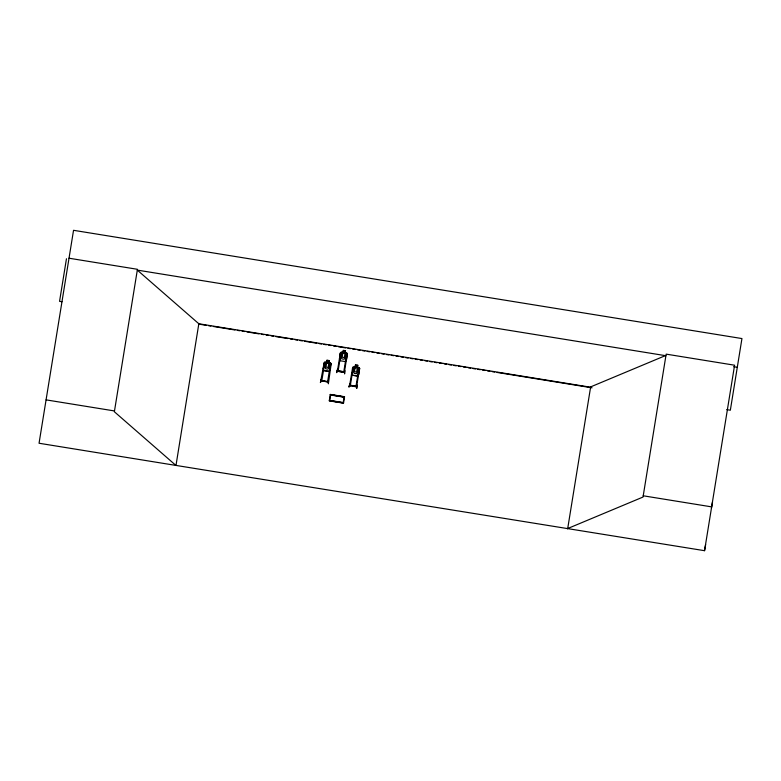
<?xml version="1.0" encoding="UTF-8"?>
<svg xmlns="http://www.w3.org/2000/svg" width="781" height="781" viewBox="0 0 781 781"><rect width="100%" height="100%" fill="white"/><g stroke="black" fill="none" stroke-linecap="round" stroke-linejoin="round"><path stroke-width="1.17" d="M66.463 258.755L59.561 301.329L61.972 301.72M198.882 323.432L175.989 465.427L39.05 443.247L73.541 230.307L741.95 338.563L730.342 410.22L726.74 409.635M331.193 363.839L330.49 362.931L325.052 362.042L324.183 362.677L320.444 382.524L321.303 379.449M320.444 382.505L321.372 379.185M328.215 382.163C323.188 381.226 320.893 380.357 321.098 381.138M323.344 368.378L324.261 362.716L325.052 362.042M321.713 381.255L324.593 363.956M326.634 362.335L326.985 360.187L329.318 360.597L328.791 362.657A3.602 3.251 9.2 0 1 328.186 362.648L327.786 362.599A3.602 3.251 9.2 0 1 327.21 362.433L326.663 362.189M327.054 360.275L326.702 362.423L325.423 362.931L324.779 366.875L325.677 368.759L327.864 369.11L329.299 367.607L329.943 363.663L328.889 362.774L329.231 360.627M328.205 382.27L327.561 382.182L330.285 364.873M328.049 382.28L328.176 381.479L327.532 381.411L327.503 382.173M331.193 363.809L328.362 383.803L328.459 380.698M337.558 369.335L336.66 372.654L337.46 369.608M347.33 353.949L344.372 372.42L337.372 371.287L340.399 352.807L341.268 352.172L342.927 352.514L343.201 350.318L345.534 350.728L345.104 352.905L346.159 353.793L345.524 357.737L344.079 359.24L341.893 358.889L341.004 357.005L341.639 353.061L342.927 352.553M340.477 352.846L339.559 358.508L339.93 360.666M337.441 370.506L338.046 371.395L340.819 354.086L340.174 353.978M343.699 372.312L346.5 355.004L347.145 355.111M347.408 353.969L346.715 353.061L345.114 352.866M343.777 372.312L344.392 371.629M344.782 370.506L344.577 373.933L344.675 370.829M339.481 358.479L339.862 360.724L345.358 361.583L346.5 359.611L347.418 353.939L346.715 353.061M349.849 383.803L348.941 387.142L349.79 384.057M358.782 369.491L355.902 386.761L356.546 386.878L359.611 368.437L358.987 367.539L353.549 366.66L352.67 367.324L349.576 385.736L350.21 385.873L349.839 385.004M350.269 385.853L353.09 368.564M355.13 366.953L355.482 364.805L357.815 365.215L357.278 367.275A3.602 3.251 9.2 0 1 356.683 367.265L356.282 367.207A3.602 3.251 9.2 0 1 355.697 367.05L355.16 366.806M355.55 364.893L355.199 367.031L353.92 367.548L353.276 371.492L354.174 373.377L356.351 373.728L357.796 372.225L358.43 368.281L357.376 367.392L357.727 365.244M357.639 366.269L357.444 366.289A3.602 3.251 9.2 0 1 355.863 366.064L355.872 365.332L357.278 365.567L357.161 366.269L355.755 366.045M357.054 384.994L356.566 388.323M359.69 368.417L358.762 374.128L357.62 376.1L352.133 375.212L351.762 372.957L352.202 375.153L357.581 375.983L358.694 374.07M356.849 388.382L357.054 385.277M567.65 528.864L590.651 386.888L664.836 355.863M69.021 258.218L137.436 269.299L114.368 411.753L175.891 465.408L704.55 550.693L734.589 365.215L666.164 354.135L643.027 497.038L567.709 528.532M711.442 508.119L712.536 501.968M704.55 550.693L705.643 544.552M330.275 369.481L329.133 371.483L323.646 370.594L323.266 368.349M345.309 361.505L346.422 359.592M340.467 352.885L341.297 352.251L346.666 353.158M337.314 371.141L344.441 372.293M349.585 385.629L356.653 386.898M356.019 386.029L356.819 386.156M338.095 370.741L337.548 370.663M344.421 371.766L338.183 370.819M321.87 380.611L321.196 380.513M349.673 385.101L355.99 386.204M356.8 386.263L356.097 386.156M345.368 351.792L345.163 351.801A3.602 3.251 9.2 0 1 343.581 351.587L343.044 351.343M345.202 352.768L345.007 352.787A3.602 3.251 9.2 0 1 344.401 352.778L344.011 352.729A3.602 3.251 9.2 0 1 343.425 352.563L342.879 352.319M329.143 361.662L328.947 361.671A3.602 3.251 9.2 0 1 327.366 361.457L326.819 361.212M328.254 381.655L327.659 381.558M665.91 355.726L137.31 270.109L198.833 323.764L590.592 387.22M733.73 366.709L737.303 367.285M198.891 324.144L206.106 325.306M208.507 325.697L210.909 326.087M213.32 326.478L234.964 329.982M237.365 330.373L239.767 330.763M242.178 331.154L244.58 331.544M246.981 331.935L259.009 333.877M261.41 334.268L263.822 334.659M266.223 335.049L268.625 335.44M271.036 335.83L273.438 336.22M275.839 336.601L287.867 338.554M290.268 338.944L292.68 339.335M295.081 339.725L297.483 340.116M299.894 340.496L302.296 340.887M304.697 341.277L316.725 343.23M319.126 343.62L321.528 344.001M323.939 344.392L326.341 344.782M328.742 345.173L331.154 345.563M333.555 345.954L335.957 346.344M338.368 346.735L345.583 347.896M347.984 348.287L350.386 348.677M352.797 349.068L355.199 349.458M357.6 349.849L360.012 350.239M362.413 350.63L364.815 351.02M367.226 351.411L369.628 351.792M372.029 352.182L374.441 352.573M376.842 352.963L379.244 353.354M381.655 353.744L384.057 354.135M386.458 354.525L388.87 354.916M391.271 355.296L393.673 355.687M396.084 356.077L398.486 356.468M400.887 356.858L403.299 357.249M405.7 357.639L408.102 358.03M410.513 358.42L412.915 358.811M415.316 359.192L417.728 359.582M420.129 359.973L422.531 360.363M424.942 360.754L427.344 361.144M429.745 361.535L432.157 361.925M434.558 362.316L436.96 362.706M439.371 363.087L441.773 363.477M444.174 363.868L446.586 364.258M448.987 364.649L451.389 365.039M453.8 365.43L456.202 365.82M458.603 366.211L461.005 366.592M463.416 366.982L465.818 367.373M468.219 367.763L470.631 368.154M473.032 368.544L475.434 368.935M477.845 369.325L480.247 369.716M482.648 370.106L485.06 370.487M487.461 370.877L489.863 371.268M492.274 371.658L494.676 372.049M497.077 372.439L592.066 387.825M340.155 354.086L340.799 354.193M346.481 355.111L347.125 355.218M323.949 363.848L324.574 364.063M330.265 364.981L330.929 364.981M352.446 368.466L353.071 368.671M358.762 369.598L359.416 369.598M338.163 370.926L343.699 371.824M323.715 370.506L329.094 371.375M327.503 381.587L321.957 380.689L327.483 381.694M350.435 385.414L355.98 386.312M330.256 394.776L344.499 397.09M330.617 395.01L344.079 397.197M329.748 400.409L343.201 402.586M329.318 400.507L343.572 402.82M643.222 495.789L711.647 506.869M46.079 399.872L114.495 410.952M358.948 367.607L359.602 368.466M330.451 362.989L331.105 363.858M326.595 363.126L325.95 367.07L328.137 367.421L328.772 363.477L326.595 363.126M327.376 360.724L327.268 361.418L328.664 361.652L328.781 360.949L327.376 360.724M330.304 394.425L329.26 400.868L343.513 403.172L344.558 396.728L330.304 394.425M330.675 394.659L329.689 400.76L343.142 402.947L344.128 396.836L330.675 394.659M342.81 353.256L342.166 357.2L344.353 357.552L344.987 353.608L342.81 353.256M343.601 350.854L343.484 351.548L344.89 351.782L344.997 351.079L343.601 350.854M355.082 367.734L354.447 371.688L356.624 372.039L357.268 368.095L355.082 367.734"/></g></svg>
